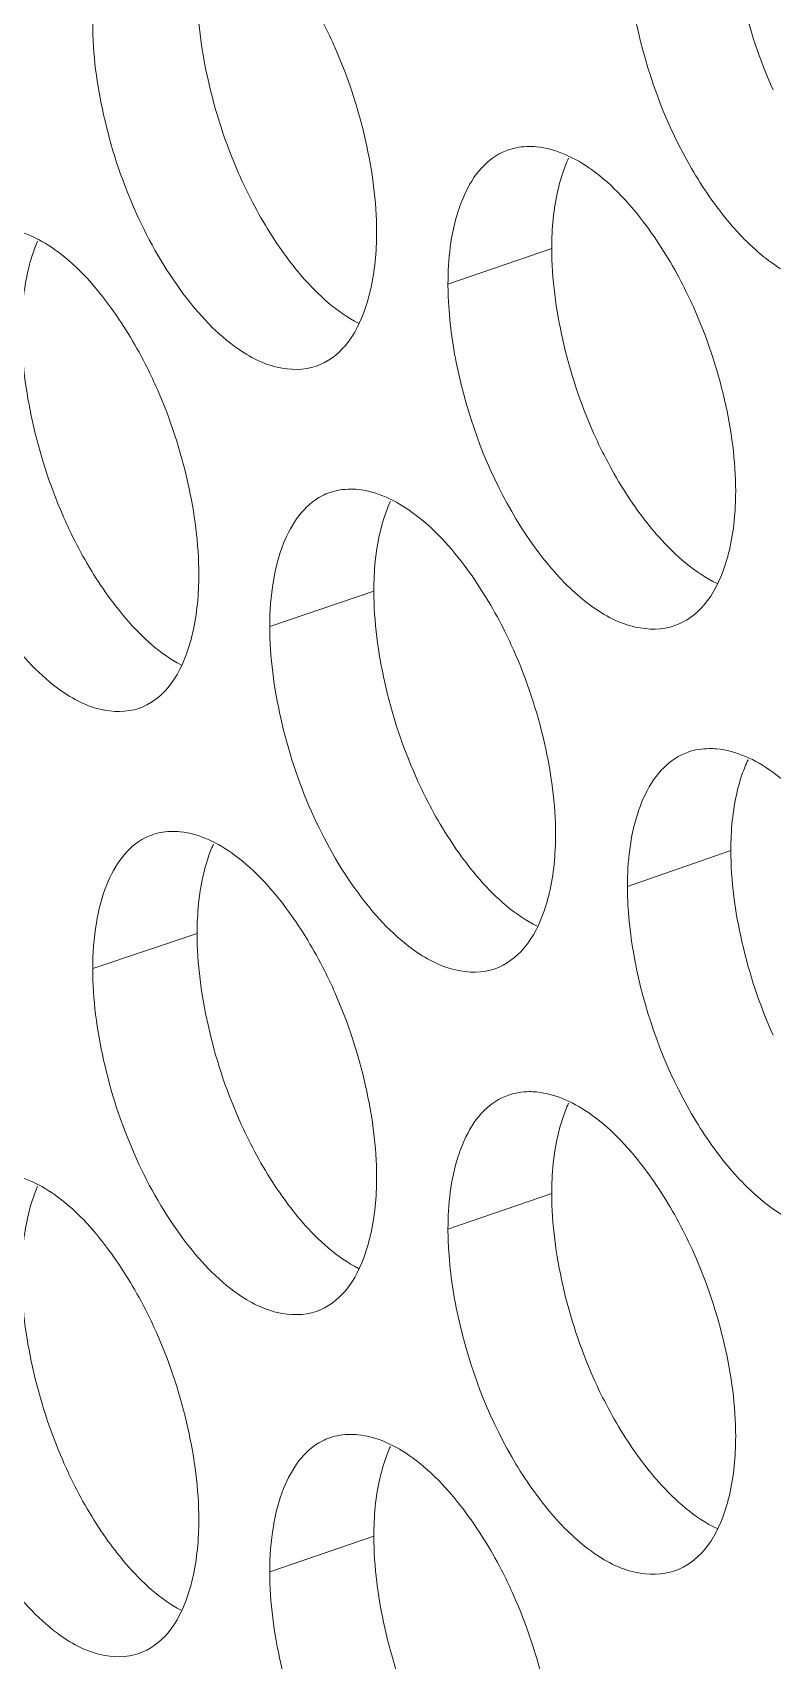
# Model space of a CAD drawing. Header units: millimetres. Extents: x 1177 to 4147, y 93 to 2194.
# Drawn here: x 2513.85 to 2520.02, y 975.15 to 988.72 of the extents above; entities that cross this region are included whole.
import ezdxf

# ---------------------------------------------------------------- set-up
doc = ezdxf.new("R2010")
doc.units = ezdxf.units.MM
doc.header["$LTSCALE"] = 0.1
doc.layers.get('0').update_dxf_attribs({"lineweight": 13})
doc.layers.add('标注', color=251, linetype='Continuous', lineweight=9)

# ---------------------------------------------------------------- blocks, each defined once
blk = doc.blocks.new('02')
at = {"layer": '标注'}
for p, q in [((4366.53, 1001.151), (4365.294, 1000.726)), ((4364.411, 997.072), (4363.172, 996.65)), ((4368.662, 993.986), (4367.431, 993.557)), ((4362.307, 992.998), (4361.064, 992.579)), ((4362.307, 992.998), (4361.064, 992.579)), ((4366.53, 989.901), (4365.294, 989.476)), ((4366.53, 989.901), (4365.294, 989.476)), ((4364.411, 985.822), (4363.172, 985.4))]:
    blk.add_line(p, q, dxfattribs=at)
for centre, radius, start, end in [((4364.121, 997.566), 0.718, 108.8885, 116.9547), ((4362.005, 993.502), 0.708, 108.7111, 116.4326), ((4362.005, 993.502), 0.708, 108.7111, 116.4326), ((4364.121, 986.316), 0.718, 108.8885, 116.9547)]:
    blk.add_arc(centre, radius, start, end, dxfattribs=at)
for points, knots in [([(4368.662, 1005.236), (4368.662, 1004.87), (4368.766, 1004.115), (4369.005, 1003.393), (4369.165, 1003.038)], [0, 0, 0, 0, 0.484147, 1, 1, 1, 1]), ([(4367.431, 1004.807), (4367.431, 1004.72), (4367.444, 1004.354), (4367.501, 1003.991), (4367.563, 1003.719)], [0, 0, 0, 0, 0.237523, 1, 1, 1, 1]), ([(4363.947, 1003.544), (4363.908, 1003.632), (4363.749, 1003.967), (4363.558, 1004.287), (4363.396, 1004.508)], [0, 0, 0, 0, 0.2595, 1, 1, 1, 1]), ([(4362.307, 1004.248), (4362.307, 1003.882), (4362.409, 1003.127), (4362.643, 1002.404), (4362.799, 1002.047)], [0, 0, 0, 0, 0.484262, 1, 1, 1, 1]), ([(4361.064, 1003.829), (4361.064, 1003.463), (4361.166, 1002.707), (4361.515, 1001.63), (4362.038, 1000.691), (4362.498, 1000.171), (4362.749, 999.987)], [0, 0, 0, 0, 0.254669, 0.526003, 0.783257, 1, 1, 1, 1]), ([(4367.563, 1003.719), (4367.692, 1003.155), (4368, 1002.349), (4368.609, 1001.463), (4368.965, 1001.111), (4369.151, 1000.978)], [0, 0, 0, 0, 0.539288, 0.786761, 1, 1, 1, 1]), ([(4364.444, 1001.345), (4364.444, 1001.711), (4364.34, 1002.466), (4364.104, 1003.188), (4363.947, 1003.544)], [0, 0, 0, 0, 0.484088, 1, 1, 1, 1]), ([(4366.013, 1002.322), (4365.907, 1002.286), (4365.697, 1002.148), (4365.563, 1001.94), (4365.507, 1001.825)], [0, 0, 0, 0, 0.466707, 1, 1, 1, 1]), ([(4366.348, 1002.36), (4366.319, 1002.363), (4366.207, 1002.368), (4366.092, 1002.35), (4366.013, 1002.322)], [0, 0, 0, 0, 0.258691, 1, 1, 1, 1]), ([(4367.658, 1001.417), (4367.471, 1001.668), (4367.104, 1002.082), (4366.583, 1002.338), (4366.348, 1002.36)], [0, 0, 0, 0, 0.570063, 1, 1, 1, 1]), ([(4362.799, 1002.047), (4362.838, 1001.959), (4362.995, 1001.624), (4363.185, 1001.304), (4363.346, 1001.083)], [0, 0, 0, 0, 0.259611, 1, 1, 1, 1]), ([(4366.661, 1002.05), (4366.639, 1001.985), (4366.557, 1001.692), (4366.53, 1001.386), (4366.53, 1001.151)], [0, 0, 0, 0, 0.22728, 1, 1, 1, 1]), ([(4365.507, 1001.825), (4365.471, 1001.751), (4365.335, 1001.4), (4365.294, 1001.019), (4365.294, 1000.726)], [0, 0, 0, 0, 0.219714, 1, 1, 1, 1]), ([(4361.287, 1000.436), (4361.104, 1000.688), (4360.746, 1001.103), (4360.235, 1001.365), (4360.004, 1001.389)], [0, 0, 0, 0, 0.572175, 1, 1, 1, 1]), ([(4364.312, 1000.447), (4364.334, 1000.512), (4364.416, 1000.805), (4364.444, 1001.111), (4364.444, 1001.345)], [0, 0, 0, 0, 0.227216, 1, 1, 1, 1]), ([(4368.216, 1000.455), (4368.177, 1000.543), (4368.016, 1000.877), (4367.822, 1001.196), (4367.658, 1001.417)], [0, 0, 0, 0, 0.259321, 1, 1, 1, 1]), ([(4366.53, 1001.151), (4366.53, 1000.786), (4366.633, 1000.03), (4366.87, 999.308), (4367.028, 998.952)], [0, 0, 0, 0, 0.484186, 1, 1, 1, 1]), ([(4360.347, 1001.077), (4360.325, 1001.012), (4360.245, 1000.719), (4360.218, 1000.413), (4360.218, 1000.179)], [0, 0, 0, 0, 0.22686, 1, 1, 1, 1]), ([(4363.346, 1001.083), (4363.413, 1000.99), (4363.663, 1000.674), (4363.971, 1000.391), (4364.229, 1000.26)], [0, 0, 0, 0, 0.283164, 1, 1, 1, 1]), ([(4369.151, 1000.978), (4369.309, 1000.865), (4369.629, 1000.695), (4370.004, 1000.696), (4370.154, 1000.749)], [0, 0, 0, 0, 0.548694, 1, 1, 1, 1]), ([(4365.294, 1000.726), (4365.294, 1000.639), (4365.307, 1000.273), (4365.364, 999.909), (4365.426, 999.637)], [0, 0, 0, 0, 0.237501, 1, 1, 1, 1]), ([(4361.834, 999.471), (4361.795, 999.559), (4361.638, 999.894), (4361.447, 1000.214), (4361.287, 1000.436)], [0, 0, 0, 0, 0.259589, 1, 1, 1, 1]), ([(4363.726, 999.749), (4363.86, 999.795), (4364.123, 999.995), (4364.258, 1000.285), (4364.312, 1000.447)], [0, 0, 0, 0, 0.452702, 1, 1, 1, 1]), ([(4368.72, 998.259), (4368.72, 998.624), (4368.616, 999.379), (4368.376, 1000.1), (4368.216, 1000.455)], [0, 0, 0, 0, 0.484011, 1, 1, 1, 1]), ([(4360.218, 1000.179), (4360.218, 999.813), (4360.319, 999.057), (4360.551, 998.334), (4360.707, 997.976)], [0, 0, 0, 0, 0.484301, 1, 1, 1, 1]), ([(4362.749, 999.987), (4362.902, 999.875), (4363.212, 999.703), (4363.579, 999.699), (4363.726, 999.749)], [0, 0, 0, 0, 0.550215, 1, 1, 1, 1]), ([(4358.971, 999.762), (4358.971, 999.396), (4359.072, 998.64), (4359.418, 997.563), (4359.938, 996.623), (4360.395, 996.102), (4360.644, 995.917)], [0, 0, 0, 0, 0.254863, 0.526363, 0.783591, 1, 1, 1, 1]), ([(4365.426, 999.637), (4365.554, 999.073), (4365.859, 998.267), (4366.464, 997.379), (4366.817, 997.026), (4367.003, 996.893)], [0, 0, 0, 0, 0.539686, 0.787091, 1, 1, 1, 1]), ([(4362.327, 997.271), (4362.327, 997.636), (4362.225, 998.392), (4361.99, 999.114), (4361.834, 999.471)], [0, 0, 0, 0, 0.484127, 1, 1, 1, 1]), ([(4367.028, 998.952), (4367.067, 998.865), (4367.227, 998.53), (4367.419, 998.212), (4367.582, 997.991)], [0, 0, 0, 0, 0.259432, 1, 1, 1, 1]), ([(4363.795, 998.206), (4363.579, 998.096), (4363.334, 997.727), (4363.197, 997.17), (4363.172, 996.83), (4363.172, 996.65)], [0, 0, 0, 0, 0.417976, 0.688317, 1, 1, 1, 1]), ([(4364.219, 998.281), (4364.19, 998.284), (4364.079, 998.289), (4363.966, 998.272), (4363.888, 998.245)], [0, 0, 0, 0, 0.25872, 1, 1, 1, 1]), ([(4365.52, 997.335), (4365.334, 997.586), (4364.97, 998.001), (4364.453, 998.259), (4364.219, 998.281)], [0, 0, 0, 0, 0.570761, 1, 1, 1, 1]), ([(4368.587, 997.36), (4368.61, 997.425), (4368.692, 997.718), (4368.72, 998.024), (4368.72, 998.259)], [0, 0, 0, 0, 0.227498, 1, 1, 1, 1]), ([(4360.707, 997.976), (4360.745, 997.888), (4360.901, 997.553), (4361.09, 997.233), (4361.249, 997.011)], [0, 0, 0, 0, 0.2597, 1, 1, 1, 1]), ([(4364.542, 997.971), (4364.52, 997.906), (4364.438, 997.613), (4364.411, 997.307), (4364.411, 997.072)], [0, 0, 0, 0, 0.22714, 1, 1, 1, 1]), ([(4367.582, 997.991), (4367.652, 997.897), (4367.911, 997.576), (4368.231, 997.29), (4368.498, 997.163)], [0, 0, 0, 0, 0.283571, 1, 1, 1, 1]), ([(4362.197, 996.373), (4362.219, 996.438), (4362.3, 996.731), (4362.327, 997.036), (4362.327, 997.271)], [0, 0, 0, 0, 0.227075, 1, 1, 1, 1]), ([(4366.074, 996.372), (4366.035, 996.46), (4365.876, 996.795), (4365.683, 997.114), (4365.52, 997.335)], [0, 0, 0, 0, 0.25941, 1, 1, 1, 1]), ([(4367.997, 996.661), (4368.131, 996.708), (4368.395, 996.908), (4368.532, 997.198), (4368.587, 997.36)], [0, 0, 0, 0, 0.454353, 1, 1, 1, 1]), ([(4364.411, 997.072), (4364.411, 996.706), (4364.514, 995.951), (4364.749, 995.228), (4364.907, 994.872)], [0, 0, 0, 0, 0.484224, 1, 1, 1, 1]), ([(4361.249, 997.011), (4361.316, 996.92), (4361.561, 996.606), (4361.863, 996.324), (4362.117, 996.192)], [0, 0, 0, 0, 0.282942, 1, 1, 1, 1]), ([(4367.003, 996.893), (4367.159, 996.78), (4367.475, 996.609), (4367.848, 996.609), (4367.997, 996.661)], [0, 0, 0, 0, 0.549192, 1, 1, 1, 1]), ([(4363.172, 996.65), (4363.172, 996.284), (4363.275, 995.528), (4363.626, 994.452), (4364.153, 993.514), (4364.616, 992.996), (4364.869, 992.812)], [0, 0, 0, 0, 0.254475, 0.525644, 0.782923, 1, 1, 1, 1]), ([(4361.612, 995.676), (4361.746, 995.721), (4362.008, 995.921), (4362.143, 996.211), (4362.197, 996.373)], [0, 0, 0, 0, 0.451858, 1, 1, 1, 1]), ([(4366.575, 994.174), (4366.575, 994.54), (4366.471, 995.295), (4366.233, 996.016), (4366.074, 996.372)], [0, 0, 0, 0, 0.484049, 1, 1, 1, 1]), ([(4360.644, 995.917), (4360.796, 995.804), (4361.102, 995.632), (4361.467, 995.627), (4361.612, 995.676)], [0, 0, 0, 0, 0.550741, 1, 1, 1, 1]), ([(4368.153, 995.155), (4368.046, 995.118), (4367.837, 994.98), (4367.703, 994.773), (4367.646, 994.658)], [0, 0, 0, 0, 0.467496, 1, 1, 1, 1]), ([(4368.492, 995.194), (4368.463, 995.196), (4368.349, 995.201), (4368.233, 995.183), (4368.153, 995.155)], [0, 0, 0, 0, 0.258663, 1, 1, 1, 1]), ([(4369.811, 994.254), (4369.623, 994.504), (4369.252, 994.919), (4368.729, 995.173), (4368.492, 995.194)], [0, 0, 0, 0, 0.569371, 1, 1, 1, 1]), ([(4364.907, 994.872), (4364.945, 994.784), (4365.103, 994.45), (4365.295, 994.131), (4365.457, 993.91)], [0, 0, 0, 0, 0.259522, 1, 1, 1, 1]), ([(4368.795, 994.885), (4368.772, 994.82), (4368.69, 994.527), (4368.662, 994.22), (4368.662, 993.986)], [0, 0, 0, 0, 0.227421, 1, 1, 1, 1]), ([(4367.646, 994.658), (4367.61, 994.584), (4367.472, 994.233), (4367.431, 993.85), (4367.431, 993.557)], [0, 0, 0, 0, 0.219864, 1, 1, 1, 1]), ([(4361.689, 994.136), (4361.473, 994.029), (4361.227, 993.659), (4361.089, 993.101), (4361.064, 992.76), (4361.064, 992.579)], [0, 0, 0, 0, 0.41671, 0.687379, 1, 1, 1, 1]), ([(4361.689, 994.136), (4361.473, 994.029), (4361.227, 993.659), (4361.089, 993.101), (4361.064, 992.76), (4361.064, 992.579)], [0, 0, 0, 0, 0.41671, 0.687379, 1, 1, 1, 1]), ([(4362.104, 994.207), (4362.076, 994.21), (4361.966, 994.216), (4361.855, 994.199), (4361.778, 994.173)], [0, 0, 0, 0, 0.258751, 1, 1, 1, 1]), ([(4362.104, 994.207), (4362.076, 994.21), (4361.966, 994.216), (4361.855, 994.199), (4361.778, 994.173)], [0, 0, 0, 0, 0.258751, 1, 1, 1, 1]), ([(4363.396, 993.258), (4363.212, 993.51), (4362.851, 993.924), (4362.336, 994.185), (4362.104, 994.207)], [0, 0, 0, 0, 0.571465, 1, 1, 1, 1]), ([(4363.396, 993.258), (4363.212, 993.51), (4362.851, 993.924), (4362.336, 994.185), (4362.104, 994.207)], [0, 0, 0, 0, 0.571465, 1, 1, 1, 1]), ([(4366.443, 993.276), (4366.465, 993.341), (4366.547, 993.634), (4366.575, 993.94), (4366.575, 994.174)], [0, 0, 0, 0, 0.227356, 1, 1, 1, 1]), ([(4368.662, 993.986), (4368.662, 993.62), (4368.766, 992.865), (4369.005, 992.143), (4369.165, 991.788)], [0, 0, 0, 0, 0.484147, 1, 1, 1, 1]), ([(4362.437, 993.896), (4362.415, 993.831), (4362.334, 993.538), (4362.307, 993.233), (4362.307, 992.998)], [0, 0, 0, 0, 0.227, 1, 1, 1, 1]), ([(4362.437, 993.896), (4362.415, 993.831), (4362.334, 993.538), (4362.307, 993.233), (4362.307, 992.998)], [0, 0, 0, 0, 0.227, 1, 1, 1, 1]), ([(4365.457, 993.91), (4365.525, 993.816), (4365.779, 993.497), (4366.093, 993.213), (4366.356, 993.084)], [0, 0, 0, 0, 0.283373, 1, 1, 1, 1]), ([(4367.431, 993.557), (4367.431, 993.47), (4367.444, 993.104), (4367.501, 992.741), (4367.563, 992.469)], [0, 0, 0, 0, 0.237523, 1, 1, 1, 1]), ([(4363.947, 992.294), (4363.908, 992.382), (4363.749, 992.717), (4363.558, 993.037), (4363.396, 993.258)], [0, 0, 0, 0, 0.2595, 1, 1, 1, 1]), ([(4363.947, 992.294), (4363.908, 992.382), (4363.749, 992.717), (4363.558, 993.037), (4363.396, 993.258)], [0, 0, 0, 0, 0.2595, 1, 1, 1, 1]), ([(4365.854, 992.577), (4365.988, 992.624), (4366.251, 992.824), (4366.388, 993.114), (4366.443, 993.276)], [0, 0, 0, 0, 0.453533, 1, 1, 1, 1]), ([(4362.307, 992.998), (4362.307, 992.632), (4362.409, 991.877), (4362.643, 991.154), (4362.799, 990.797)], [0, 0, 0, 0, 0.484262, 1, 1, 1, 1]), ([(4362.307, 992.998), (4362.307, 992.632), (4362.409, 991.877), (4362.643, 991.154), (4362.799, 990.797)], [0, 0, 0, 0, 0.484262, 1, 1, 1, 1]), ([(4364.869, 992.812), (4365.023, 992.7), (4365.337, 992.528), (4365.706, 992.526), (4365.854, 992.577)], [0, 0, 0, 0, 0.549699, 1, 1, 1, 1]), ([(4361.064, 992.579), (4361.064, 992.213), (4361.166, 991.457), (4361.515, 990.38), (4362.038, 989.441), (4362.498, 988.921), (4362.749, 988.737)], [0, 0, 0, 0, 0.254669, 0.526003, 0.783257, 1, 1, 1, 1]), ([(4361.064, 992.579), (4361.064, 992.213), (4361.166, 991.457), (4361.515, 990.38), (4362.038, 989.441), (4362.498, 988.921), (4362.749, 988.737)], [0, 0, 0, 0, 0.254669, 0.526003, 0.783257, 1, 1, 1, 1]), ([(4367.563, 992.469), (4367.692, 991.905), (4368, 991.099), (4368.609, 990.213), (4368.965, 989.861), (4369.151, 989.728)], [0, 0, 0, 0, 0.539288, 0.786761, 1, 1, 1, 1]), ([(4364.444, 990.095), (4364.444, 990.461), (4364.34, 991.216), (4364.104, 991.938), (4363.947, 992.294)], [0, 0, 0, 0, 0.484088, 1, 1, 1, 1]), ([(4364.444, 990.095), (4364.444, 990.461), (4364.34, 991.216), (4364.104, 991.938), (4363.947, 992.294)], [0, 0, 0, 0, 0.484088, 1, 1, 1, 1]), ([(4366.013, 991.072), (4365.907, 991.036), (4365.697, 990.898), (4365.563, 990.69), (4365.507, 990.575)], [0, 0, 0, 0, 0.466707, 1, 1, 1, 1]), ([(4366.013, 991.072), (4365.907, 991.036), (4365.697, 990.898), (4365.563, 990.69), (4365.507, 990.575)], [0, 0, 0, 0, 0.466707, 1, 1, 1, 1]), ([(4366.348, 991.11), (4366.319, 991.113), (4366.207, 991.118), (4366.092, 991.1), (4366.013, 991.072)], [0, 0, 0, 0, 0.258691, 1, 1, 1, 1]), ([(4366.348, 991.11), (4366.319, 991.113), (4366.207, 991.118), (4366.092, 991.1), (4366.013, 991.072)], [0, 0, 0, 0, 0.258691, 1, 1, 1, 1]), ([(4367.658, 990.167), (4367.471, 990.418), (4367.104, 990.832), (4366.583, 991.088), (4366.348, 991.11)], [0, 0, 0, 0, 0.570063, 1, 1, 1, 1]), ([(4367.658, 990.167), (4367.471, 990.418), (4367.104, 990.832), (4366.583, 991.088), (4366.348, 991.11)], [0, 0, 0, 0, 0.570063, 1, 1, 1, 1]), ([(4362.799, 990.797), (4362.838, 990.709), (4362.995, 990.374), (4363.185, 990.054), (4363.346, 989.833)], [0, 0, 0, 0, 0.259611, 1, 1, 1, 1]), ([(4362.799, 990.797), (4362.838, 990.709), (4362.995, 990.374), (4363.185, 990.054), (4363.346, 989.833)], [0, 0, 0, 0, 0.259611, 1, 1, 1, 1]), ([(4366.661, 990.8), (4366.639, 990.735), (4366.557, 990.442), (4366.53, 990.136), (4366.53, 989.901)], [0, 0, 0, 0, 0.22728, 1, 1, 1, 1]), ([(4366.661, 990.8), (4366.639, 990.735), (4366.557, 990.442), (4366.53, 990.136), (4366.53, 989.901)], [0, 0, 0, 0, 0.22728, 1, 1, 1, 1]), ([(4365.507, 990.575), (4365.471, 990.501), (4365.335, 990.15), (4365.294, 989.769), (4365.294, 989.476)], [0, 0, 0, 0, 0.219714, 1, 1, 1, 1]), ([(4365.507, 990.575), (4365.471, 990.501), (4365.335, 990.15), (4365.294, 989.769), (4365.294, 989.476)], [0, 0, 0, 0, 0.219714, 1, 1, 1, 1]), ([(4361.287, 989.186), (4361.104, 989.438), (4360.746, 989.853), (4360.235, 990.115), (4360.004, 990.139)], [0, 0, 0, 0, 0.572175, 1, 1, 1, 1]), ([(4364.312, 989.197), (4364.334, 989.262), (4364.416, 989.555), (4364.444, 989.861), (4364.444, 990.095)], [0, 0, 0, 0, 0.227216, 1, 1, 1, 1]), ([(4364.312, 989.197), (4364.334, 989.262), (4364.416, 989.555), (4364.444, 989.861), (4364.444, 990.095)], [0, 0, 0, 0, 0.227216, 1, 1, 1, 1]), ([(4368.216, 989.205), (4368.177, 989.293), (4368.016, 989.627), (4367.822, 989.946), (4367.658, 990.167)], [0, 0, 0, 0, 0.259321, 1, 1, 1, 1]), ([(4368.216, 989.205), (4368.177, 989.293), (4368.016, 989.627), (4367.822, 989.946), (4367.658, 990.167)], [0, 0, 0, 0, 0.259321, 1, 1, 1, 1]), ([(4366.53, 989.901), (4366.53, 989.536), (4366.633, 988.78), (4366.87, 988.058), (4367.028, 987.702)], [0, 0, 0, 0, 0.484186, 1, 1, 1, 1]), ([(4366.53, 989.901), (4366.53, 989.536), (4366.633, 988.78), (4366.87, 988.058), (4367.028, 987.702)], [0, 0, 0, 0, 0.484186, 1, 1, 1, 1]), ([(4360.347, 989.827), (4360.325, 989.762), (4360.245, 989.469), (4360.218, 989.163), (4360.218, 988.929)], [0, 0, 0, 0, 0.22686, 1, 1, 1, 1]), ([(4363.346, 989.833), (4363.413, 989.74), (4363.663, 989.424), (4363.971, 989.141), (4364.229, 989.01)], [0, 0, 0, 0, 0.283164, 1, 1, 1, 1]), ([(4363.346, 989.833), (4363.413, 989.74), (4363.663, 989.424), (4363.971, 989.141), (4364.229, 989.01)], [0, 0, 0, 0, 0.283164, 1, 1, 1, 1]), ([(4369.151, 989.728), (4369.309, 989.615), (4369.629, 989.445), (4370.004, 989.446), (4370.154, 989.499)], [0, 0, 0, 0, 0.548694, 1, 1, 1, 1]), ([(4365.294, 989.476), (4365.294, 989.389), (4365.307, 989.023), (4365.364, 988.659), (4365.426, 988.387)], [0, 0, 0, 0, 0.237501, 1, 1, 1, 1]), ([(4365.294, 989.476), (4365.294, 989.389), (4365.307, 989.023), (4365.364, 988.659), (4365.426, 988.387)], [0, 0, 0, 0, 0.237501, 1, 1, 1, 1]), ([(4361.834, 988.221), (4361.795, 988.309), (4361.638, 988.644), (4361.447, 988.964), (4361.287, 989.186)], [0, 0, 0, 0, 0.259589, 1, 1, 1, 1]), ([(4363.726, 988.499), (4363.86, 988.545), (4364.123, 988.745), (4364.258, 989.035), (4364.312, 989.197)], [0, 0, 0, 0, 0.452702, 1, 1, 1, 1]), ([(4363.726, 988.499), (4363.86, 988.545), (4364.123, 988.745), (4364.258, 989.035), (4364.312, 989.197)], [0, 0, 0, 0, 0.452702, 1, 1, 1, 1]), ([(4368.72, 987.009), (4368.72, 987.374), (4368.616, 988.129), (4368.376, 988.85), (4368.216, 989.205)], [0, 0, 0, 0, 0.484011, 1, 1, 1, 1]), ([(4368.72, 987.009), (4368.72, 987.374), (4368.616, 988.129), (4368.376, 988.85), (4368.216, 989.205)], [0, 0, 0, 0, 0.484011, 1, 1, 1, 1]), ([(4360.218, 988.929), (4360.218, 988.563), (4360.319, 987.807), (4360.551, 987.084), (4360.707, 986.726)], [0, 0, 0, 0, 0.484301, 1, 1, 1, 1]), ([(4362.749, 988.737), (4362.902, 988.625), (4363.212, 988.453), (4363.579, 988.449), (4363.726, 988.499)], [0, 0, 0, 0, 0.550215, 1, 1, 1, 1]), ([(4362.749, 988.737), (4362.902, 988.625), (4363.212, 988.453), (4363.579, 988.449), (4363.726, 988.499)], [0, 0, 0, 0, 0.550215, 1, 1, 1, 1]), ([(4358.971, 988.512), (4358.971, 988.146), (4359.072, 987.39), (4359.418, 986.313), (4359.938, 985.373), (4360.395, 984.852), (4360.644, 984.667)], [0, 0, 0, 0, 0.254863, 0.526363, 0.783591, 1, 1, 1, 1]), ([(4365.426, 988.387), (4365.554, 987.823), (4365.859, 987.017), (4366.464, 986.129), (4366.817, 985.776), (4367.003, 985.643)], [0, 0, 0, 0, 0.539686, 0.787091, 1, 1, 1, 1]), ([(4365.426, 988.387), (4365.554, 987.823), (4365.859, 987.017), (4366.464, 986.129), (4366.817, 985.776), (4367.003, 985.643)], [0, 0, 0, 0, 0.539686, 0.787091, 1, 1, 1, 1]), ([(4362.327, 986.021), (4362.327, 986.386), (4362.225, 987.142), (4361.99, 987.864), (4361.834, 988.221)], [0, 0, 0, 0, 0.484127, 1, 1, 1, 1]), ([(4367.028, 987.702), (4367.067, 987.615), (4367.227, 987.28), (4367.419, 986.962), (4367.582, 986.741)], [0, 0, 0, 0, 0.259432, 1, 1, 1, 1]), ([(4367.028, 987.702), (4367.067, 987.615), (4367.227, 987.28), (4367.419, 986.962), (4367.582, 986.741)], [0, 0, 0, 0, 0.259432, 1, 1, 1, 1]), ([(4364.219, 987.031), (4364.19, 987.034), (4364.079, 987.039), (4363.966, 987.022), (4363.888, 986.995)], [0, 0, 0, 0, 0.25872, 1, 1, 1, 1]), ([(4365.52, 986.085), (4365.334, 986.336), (4364.97, 986.751), (4364.453, 987.009), (4364.219, 987.031)], [0, 0, 0, 0, 0.570761, 1, 1, 1, 1]), ([(4368.587, 986.11), (4368.61, 986.175), (4368.692, 986.468), (4368.72, 986.774), (4368.72, 987.009)], [0, 0, 0, 0, 0.227498, 1, 1, 1, 1]), ([(4368.587, 986.11), (4368.61, 986.175), (4368.692, 986.468), (4368.72, 986.774), (4368.72, 987.009)], [0, 0, 0, 0, 0.227498, 1, 1, 1, 1]), ([(4363.795, 986.956), (4363.579, 986.846), (4363.334, 986.477), (4363.197, 985.92), (4363.172, 985.58), (4363.172, 985.4)], [0, 0, 0, 0, 0.417976, 0.688317, 1, 1, 1, 1]), ([(4360.707, 986.726), (4360.745, 986.638), (4360.901, 986.303), (4361.09, 985.983), (4361.249, 985.761)], [0, 0, 0, 0, 0.2597, 1, 1, 1, 1]), ([(4364.542, 986.721), (4364.52, 986.656), (4364.438, 986.363), (4364.411, 986.057), (4364.411, 985.822)], [0, 0, 0, 0, 0.22714, 1, 1, 1, 1]), ([(4367.582, 986.741), (4367.652, 986.647), (4367.911, 986.326), (4368.231, 986.04), (4368.498, 985.913)], [0, 0, 0, 0, 0.283571, 1, 1, 1, 1]), ([(4367.582, 986.741), (4367.652, 986.647), (4367.911, 986.326), (4368.231, 986.04), (4368.498, 985.913)], [0, 0, 0, 0, 0.283571, 1, 1, 1, 1]), ([(4362.197, 985.123), (4362.219, 985.188), (4362.3, 985.481), (4362.327, 985.786), (4362.327, 986.021)], [0, 0, 0, 0, 0.227075, 1, 1, 1, 1]), ([(4366.074, 985.122), (4366.035, 985.21), (4365.876, 985.545), (4365.683, 985.864), (4365.52, 986.085)], [0, 0, 0, 0, 0.25941, 1, 1, 1, 1]), ([(4367.997, 985.411), (4368.131, 985.458), (4368.395, 985.658), (4368.532, 985.948), (4368.587, 986.11)], [0, 0, 0, 0, 0.454353, 1, 1, 1, 1]), ([(4367.997, 985.411), (4368.131, 985.458), (4368.395, 985.658), (4368.532, 985.948), (4368.587, 986.11)], [0, 0, 0, 0, 0.454353, 1, 1, 1, 1]), ([(4364.411, 985.822), (4364.411, 985.456), (4364.514, 984.701), (4364.749, 983.978), (4364.907, 983.622)], [0, 0, 0, 0, 0.484224, 1, 1, 1, 1]), ([(4361.249, 985.761), (4361.316, 985.67), (4361.561, 985.356), (4361.863, 985.074), (4362.117, 984.942)], [0, 0, 0, 0, 0.282942, 1, 1, 1, 1]), ([(4367.003, 985.643), (4367.159, 985.53), (4367.475, 985.359), (4367.848, 985.359), (4367.997, 985.411)], [0, 0, 0, 0, 0.549192, 1, 1, 1, 1]), ([(4367.003, 985.643), (4367.159, 985.53), (4367.475, 985.359), (4367.848, 985.359), (4367.997, 985.411)], [0, 0, 0, 0, 0.549192, 1, 1, 1, 1]), ([(4363.172, 985.4), (4363.172, 985.034), (4363.275, 984.278), (4363.626, 983.202), (4364.153, 982.264), (4364.616, 981.746), (4364.869, 981.562)], [0, 0, 0, 0, 0.254475, 0.525644, 0.782923, 1, 1, 1, 1]), ([(4361.612, 984.426), (4361.746, 984.471), (4362.008, 984.671), (4362.143, 984.961), (4362.197, 985.123)], [0, 0, 0, 0, 0.451858, 1, 1, 1, 1]), ([(4366.575, 982.924), (4366.575, 983.29), (4366.471, 984.045), (4366.233, 984.766), (4366.074, 985.122)], [0, 0, 0, 0, 0.484049, 1, 1, 1, 1]), ([(4360.644, 984.667), (4360.796, 984.554), (4361.102, 984.382), (4361.467, 984.377), (4361.612, 984.426)], [0, 0, 0, 0, 0.550741, 1, 1, 1, 1])]:
    blk.add_open_spline(points, degree=3, knots=knots, dxfattribs=at)
for points in [[(4366.73, 1002.225), (4366.704, 1002.168), (4366.681, 1002.11), (4366.661, 1002.05)], [(4360.408, 1001.236), (4360.385, 1001.184), (4360.365, 1001.131), (4360.347, 1001.077)], [(4364.608, 998.141), (4364.583, 998.085), (4364.561, 998.029), (4364.542, 997.971)], [(4368.867, 995.065), (4368.839, 995.006), (4368.816, 994.946), (4368.795, 994.885)], [(4362.501, 994.061), (4362.477, 994.007), (4362.456, 993.952), (4362.437, 993.896)], [(4362.501, 994.061), (4362.477, 994.007), (4362.456, 993.952), (4362.437, 993.896)], [(4366.73, 990.975), (4366.704, 990.918), (4366.681, 990.86), (4366.661, 990.8)], [(4366.73, 990.975), (4366.704, 990.918), (4366.681, 990.86), (4366.661, 990.8)], [(4360.408, 989.986), (4360.385, 989.934), (4360.365, 989.881), (4360.347, 989.827)], [(4364.608, 986.891), (4364.583, 986.835), (4364.561, 986.779), (4364.542, 986.721)]]:
    blk.add_open_spline(points, degree=3, dxfattribs=at)

msp = doc.modelspace()

# ---------------------------------------------------------------- block references
at = {"xscale": 0.7, "yscale": 0.7, "zscale": 0.7}
msp.add_blockref('02', (-538.391, 286.112), dxfattribs=at)

doc.saveas('drawing.dxf')
